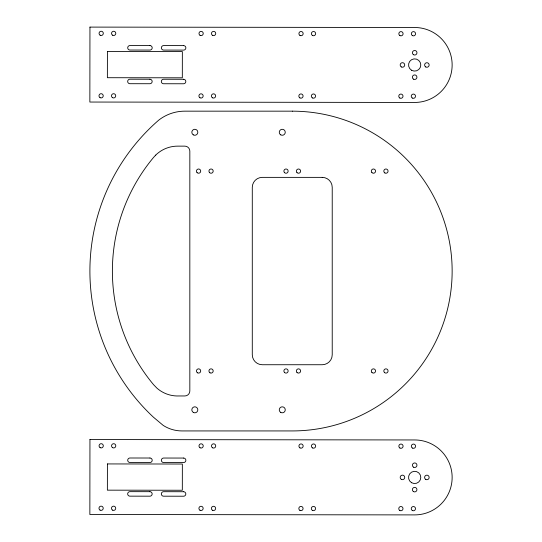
<?xml version="1.0" encoding="UTF-8"?>
<svg xmlns="http://www.w3.org/2000/svg" width="542" height="542" viewBox="0 0 542 542"><rect width="100%" height="100%" fill="white"/><g stroke="black" fill="none" stroke-linecap="round" stroke-linejoin="round"><path stroke-width="0.81" d="M89.952 27.1L89.857 102.045L414.623 102.452A37.473 37.473 0 0 0 452.143 65.02A37.473 37.473 0 0 0 414.718 27.5L89.952 27.1M89.952 439.548L89.857 514.5L414.623 514.9A37.473 37.473 0 0 0 452.143 477.475A37.473 37.473 0 0 0 414.718 439.955L89.952 439.548M107.411 51.476L107.377 77.709L182.322 77.804L182.356 51.571L107.411 51.476M107.411 463.932L107.377 490.164L182.322 490.253L182.356 464.027L107.411 463.932M155.75 155.08L153.589 157.39A177.37 177.37 0 0 0 153.576 384.691L156.929 388.14A31.443 31.443 0 0 0 179.07 395.958L184.836 395.958A4.993 4.993 0 0 0 189.829 390.965L189.829 151.137A4.993 4.993 0 0 0 184.836 146.137L177.857 146.137A31.321 31.321 0 0 0 156.794 154.084L155.75 155.08M292.456 111.164L184.836 111.164A42.425 42.425 0 0 0 158.65 120.209A199.856 199.856 0 0 0 153.447 417.204L163.23 425.416A34.519 34.519 0 0 0 181.956 430.931L292.057 430.931A159.883 159.883 0 0 0 452.143 271.251A159.883 159.883 0 0 0 292.456 111.164M322.239 177.37L262.281 177.37A9.993 9.993 0 0 0 252.287 187.363L252.287 354.739A9.993 9.993 0 0 0 262.281 364.732L322.239 364.732A9.993 9.993 0 0 0 332.226 354.739L332.226 187.363A9.993 9.993 0 0 0 322.239 177.37M149.944 45.569L129.965 45.542A2.249 2.249 0 0 0 127.709 47.791A2.249 2.249 0 0 0 129.958 50.04L149.944 50.067A2.249 2.249 0 0 0 152.194 47.818A2.249 2.249 0 0 0 149.944 45.569M183.609 45.609L163.623 45.582A2.249 2.249 0 0 0 161.374 47.831A2.249 2.249 0 0 0 163.616 50.081L183.602 50.108A2.249 2.249 0 0 0 185.859 47.859A2.249 2.249 0 0 0 183.609 45.609M149.904 79.234L129.917 79.207A2.249 2.249 0 0 0 127.668 81.449A2.249 2.249 0 0 0 129.917 83.705L149.897 83.725A2.249 2.249 0 0 0 152.153 81.483A2.249 2.249 0 0 0 149.904 79.234M183.569 79.274L163.582 79.247A2.249 2.249 0 0 0 161.333 81.49A2.249 2.249 0 0 0 163.576 83.746L183.562 83.766A2.249 2.249 0 0 0 185.811 81.524A2.249 2.249 0 0 0 183.569 79.274M149.944 458.017L129.965 457.997A2.249 2.249 0 0 0 127.709 460.239A2.249 2.249 0 0 0 129.958 462.489L149.944 462.516A2.249 2.249 0 0 0 152.194 460.273A2.249 2.249 0 0 0 149.944 458.017M183.609 458.058L163.623 458.037A2.249 2.249 0 0 0 161.374 460.28A2.249 2.249 0 0 0 163.616 462.529L183.602 462.556A2.249 2.249 0 0 0 185.859 460.314A2.249 2.249 0 0 0 183.609 458.058M149.904 491.682L129.917 491.655A2.249 2.249 0 0 0 127.668 493.904A2.249 2.249 0 0 0 129.917 496.154L149.897 496.181A2.249 2.249 0 0 0 152.153 493.931A2.249 2.249 0 0 0 149.904 491.682M183.569 491.723L163.582 491.696A2.249 2.249 0 0 0 161.333 493.945A2.249 2.249 0 0 0 163.576 496.194L183.562 496.221A2.249 2.249 0 0 0 185.811 493.972A2.249 2.249 0 0 0 183.569 491.723M411.602 482.726A6.118 6.118 0 0 0 420.788 477.434A6.118 6.118 0 0 0 411.615 472.123A6.118 6.118 0 0 0 411.602 482.726M413.512 491.608A2.276 2.276 0 0 0 416.927 489.643A2.276 2.276 0 0 0 413.519 487.671A2.276 2.276 0 0 0 413.512 491.608M401.317 479.379A2.276 2.276 0 0 0 404.725 477.414A2.276 2.276 0 0 0 401.317 475.442A2.276 2.276 0 0 0 401.317 479.379M425.748 479.413A2.276 2.276 0 0 0 429.156 477.448A2.276 2.276 0 0 0 425.748 475.469A2.276 2.276 0 0 0 425.748 479.413M413.546 467.177A2.276 2.276 0 0 0 416.961 465.212A2.276 2.276 0 0 0 413.553 463.241A2.276 2.276 0 0 0 413.546 467.177M412.394 448.038A2.121 2.121 0 0 0 415.585 446.202A2.121 2.121 0 0 0 412.401 444.359A2.121 2.121 0 0 0 412.394 448.038M399.901 448.017A2.121 2.121 0 0 0 403.092 446.188A2.121 2.121 0 0 0 399.908 444.345A2.121 2.121 0 0 0 399.901 448.017M100.121 447.651A2.121 2.121 0 0 0 103.312 445.815A2.121 2.121 0 0 0 100.128 443.973A2.121 2.121 0 0 0 100.121 447.651M112.614 447.665A2.121 2.121 0 0 0 115.798 445.829A2.121 2.121 0 0 0 112.614 443.986A2.121 2.121 0 0 0 112.614 447.665M212.539 447.787A2.121 2.121 0 0 0 215.73 445.951A2.121 2.121 0 0 0 212.545 444.108A2.121 2.121 0 0 0 212.539 447.787M200.045 447.773A2.121 2.121 0 0 0 203.236 445.937A2.121 2.121 0 0 0 200.052 444.094A2.121 2.121 0 0 0 200.045 447.773M312.47 447.909A2.121 2.121 0 0 0 315.654 446.08A2.121 2.121 0 0 0 312.47 444.237A2.121 2.121 0 0 0 312.47 447.909M299.977 447.895A2.121 2.121 0 0 0 303.161 446.059A2.121 2.121 0 0 0 299.983 444.216A2.121 2.121 0 0 0 299.977 447.895M299.895 510.354A2.121 2.121 0 0 0 303.086 508.518A2.121 2.121 0 0 0 299.902 506.675A2.121 2.121 0 0 0 299.895 510.354M312.388 510.368A2.121 2.121 0 0 0 315.579 508.531A2.121 2.121 0 0 0 312.395 506.689A2.121 2.121 0 0 0 312.388 510.368M112.533 510.117A2.121 2.121 0 0 0 115.724 508.281A2.121 2.121 0 0 0 112.54 506.438A2.121 2.121 0 0 0 112.533 510.117M100.046 510.103A2.121 2.121 0 0 0 103.231 508.267A2.121 2.121 0 0 0 100.046 506.424A2.121 2.121 0 0 0 100.046 510.103M212.464 510.246A2.121 2.121 0 0 0 215.648 508.41A2.121 2.121 0 0 0 212.464 506.567A2.121 2.121 0 0 0 212.464 510.246M199.971 510.225A2.121 2.121 0 0 0 203.162 508.389A2.121 2.121 0 0 0 199.978 506.546A2.121 2.121 0 0 0 199.971 510.225M399.827 510.476A2.121 2.121 0 0 0 403.011 508.64A2.121 2.121 0 0 0 399.833 506.797A2.121 2.121 0 0 0 399.827 510.476M412.32 510.489A2.121 2.121 0 0 0 415.504 508.653A2.121 2.121 0 0 0 412.32 506.811A2.121 2.121 0 0 0 412.32 510.489M411.602 70.27A6.118 6.118 0 0 0 420.788 64.986A6.118 6.118 0 0 0 411.615 59.674A6.118 6.118 0 0 0 411.602 70.27M413.512 79.159A2.276 2.276 0 0 0 416.927 77.194A2.276 2.276 0 0 0 413.519 75.223A2.276 2.276 0 0 0 413.512 79.159M401.317 66.93A2.276 2.276 0 0 0 404.725 64.965A2.276 2.276 0 0 0 401.317 62.987A2.276 2.276 0 0 0 401.317 66.93M425.748 66.957A2.276 2.276 0 0 0 429.156 64.993A2.276 2.276 0 0 0 425.748 63.021A2.276 2.276 0 0 0 425.748 66.957M413.546 54.728A2.276 2.276 0 0 0 416.961 52.764A2.276 2.276 0 0 0 413.553 50.792A2.276 2.276 0 0 0 413.546 54.728M412.394 35.582A2.121 2.121 0 0 0 415.585 33.746A2.121 2.121 0 0 0 412.401 31.903A2.121 2.121 0 0 0 412.394 35.582M399.901 35.569A2.121 2.121 0 0 0 403.092 33.733A2.121 2.121 0 0 0 399.908 31.89A2.121 2.121 0 0 0 399.901 35.569M100.121 35.196A2.121 2.121 0 0 0 103.312 33.36A2.121 2.121 0 0 0 100.128 31.517A2.121 2.121 0 0 0 100.121 35.196M112.614 35.21A2.121 2.121 0 0 0 115.798 33.38A2.121 2.121 0 0 0 112.614 31.538A2.121 2.121 0 0 0 112.614 35.21M212.539 35.338A2.121 2.121 0 0 0 215.73 33.502A2.121 2.121 0 0 0 212.545 31.66A2.121 2.121 0 0 0 212.539 35.338M200.045 35.318A2.121 2.121 0 0 0 203.236 33.489A2.121 2.121 0 0 0 200.052 31.646A2.121 2.121 0 0 0 200.045 35.318M312.47 35.46A2.121 2.121 0 0 0 315.654 33.624A2.121 2.121 0 0 0 312.47 31.782A2.121 2.121 0 0 0 312.47 35.46M299.977 35.447A2.121 2.121 0 0 0 303.161 33.611A2.121 2.121 0 0 0 299.983 31.768A2.121 2.121 0 0 0 299.977 35.447M299.895 97.899A2.121 2.121 0 0 0 303.086 96.063A2.121 2.121 0 0 0 299.902 94.22A2.121 2.121 0 0 0 299.895 97.899M312.388 97.912A2.121 2.121 0 0 0 315.579 96.083A2.121 2.121 0 0 0 312.395 94.24A2.121 2.121 0 0 0 312.388 97.912M112.533 97.668A2.121 2.121 0 0 0 115.724 95.832A2.121 2.121 0 0 0 112.54 93.99A2.121 2.121 0 0 0 112.533 97.668M100.046 97.655A2.121 2.121 0 0 0 103.231 95.819A2.121 2.121 0 0 0 100.046 93.976A2.121 2.121 0 0 0 100.046 97.655M212.464 97.79A2.121 2.121 0 0 0 215.648 95.954A2.121 2.121 0 0 0 212.464 94.112A2.121 2.121 0 0 0 212.464 97.79M199.971 97.777A2.121 2.121 0 0 0 203.162 95.941A2.121 2.121 0 0 0 199.978 94.098A2.121 2.121 0 0 0 199.971 97.777M399.827 98.021A2.121 2.121 0 0 0 403.011 96.191A2.121 2.121 0 0 0 399.833 94.349A2.121 2.121 0 0 0 399.827 98.021M412.32 98.041A2.121 2.121 0 0 0 415.504 96.205A2.121 2.121 0 0 0 412.32 94.362A2.121 2.121 0 0 0 412.32 98.041M284.509 372.476A2.121 2.121 0 0 0 288.066 371.527A2.121 2.121 0 0 0 285.465 368.926A2.121 2.121 0 0 0 284.509 372.476M280.77 134.87A2.995 2.995 0 0 0 285.261 132.275A2.995 2.995 0 0 0 280.77 129.68A2.995 2.995 0 0 0 280.77 134.87M297.002 372.476A2.121 2.121 0 0 0 300.553 371.527A2.121 2.121 0 0 0 297.951 368.926A2.121 2.121 0 0 0 297.002 372.476M384.881 172.959A2.121 2.121 0 0 0 388.065 171.123A2.121 2.121 0 0 0 384.881 169.28A2.121 2.121 0 0 0 384.881 172.959M371.947 172.62A2.121 2.121 0 0 0 375.498 171.672A2.121 2.121 0 0 0 372.903 169.07A2.121 2.121 0 0 0 371.947 172.62M284.509 172.62A2.121 2.121 0 0 0 288.066 171.672A2.121 2.121 0 0 0 285.465 169.07A2.121 2.121 0 0 0 284.509 172.62M297.002 172.62A2.121 2.121 0 0 0 300.553 171.672A2.121 2.121 0 0 0 297.951 169.07A2.121 2.121 0 0 0 297.002 172.62M280.77 412.421A2.995 2.995 0 0 0 285.261 409.827A2.995 2.995 0 0 0 280.77 407.225A2.995 2.995 0 0 0 280.77 412.421M193.331 412.421A2.995 2.995 0 0 0 197.823 409.827A2.995 2.995 0 0 0 193.331 407.225A2.995 2.995 0 0 0 193.331 412.421M193.331 134.87A2.995 2.995 0 0 0 197.823 132.275A2.995 2.995 0 0 0 193.331 129.68A2.995 2.995 0 0 0 193.331 134.87M209.564 172.62A2.121 2.121 0 0 0 213.114 171.672A2.121 2.121 0 0 0 210.52 169.07A2.121 2.121 0 0 0 209.564 172.62M197.071 172.62A2.121 2.121 0 0 0 200.628 171.672A2.121 2.121 0 0 0 198.026 169.07A2.121 2.121 0 0 0 197.071 172.62M384.441 372.476A2.121 2.121 0 0 0 387.991 371.527A2.121 2.121 0 0 0 385.389 368.926A2.121 2.121 0 0 0 384.441 372.476M371.947 372.476A2.121 2.121 0 0 0 375.498 371.527A2.121 2.121 0 0 0 372.903 368.926A2.121 2.121 0 0 0 371.947 372.476M210.005 372.815A2.121 2.121 0 0 0 213.189 370.979A2.121 2.121 0 0 0 210.005 369.136A2.121 2.121 0 0 0 210.005 372.815M197.512 372.815A2.121 2.121 0 0 0 200.696 370.979A2.121 2.121 0 0 0 197.512 369.136A2.121 2.121 0 0 0 197.512 372.815"/></g></svg>
